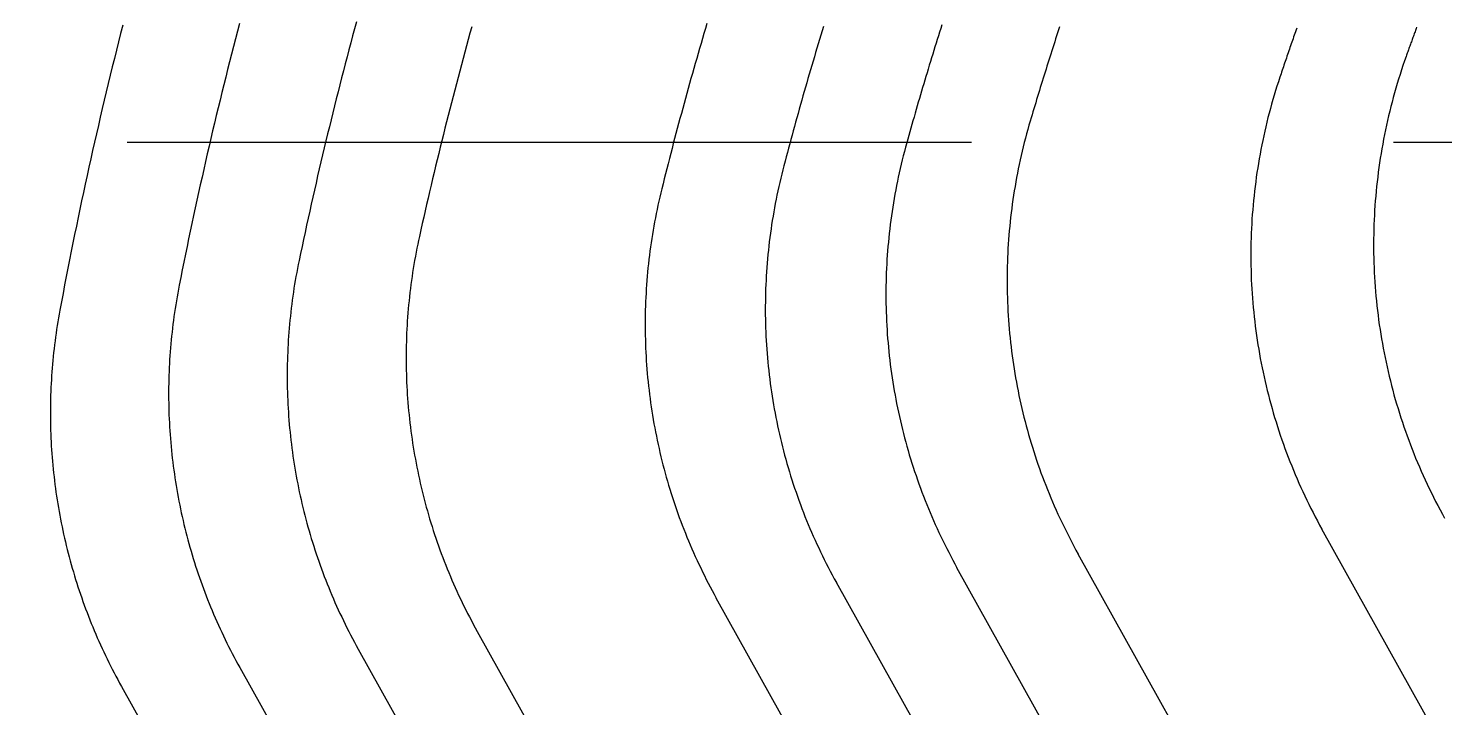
# Model space of a CAD drawing. Header units: inches. Extents: x 2439273 to 2445077, y 7048639 to 7057917.
# Drawn here: x 2442211.2 to 2442261.6, y 7051520.9 to 7051545 of the extents above; entities that cross this region are included whole.
import ezdxf

# ---------------------------------------------------------------- set-up
doc = ezdxf.new("R2010")
doc.units = ezdxf.units.IN
doc.header["$LTSCALE"] = 300
doc.header["$MEASUREMENT"] = 0
for name, pattern in [('DASHEDX2', [0.165, 0.125, -0.04]), ('HIDDEN', [0.375, 0.25, -0.125]), ('PHANTOM', [4.25, 3.5, -0.15, 0.15, -0.15, 0.15, -0.15])]:
    doc.linetypes.add(name, pattern=pattern)
for name, color, linetype in [('BOUNDARY', 24, 'PHANTOM'), ('GRID', 254, 'HIDDEN'), ('new', 3, 'Continuous'), ('PC', 43, 'DASHEDX2')]:
    doc.layers.add(name, color=color, linetype=linetype)

msp = doc.modelspace()

# ---------------------------------------------------------------- linework, layer by layer
at = {"layer": 'BOUNDARY', "color": 7, "linetype": 'Continuous', "flags": 128}
msp.add_lwpolyline([(2442104.787, 7051307.16), (2442104.787, 7051307.16, -0.164597), (2442284.061, 7051796.067), (2442284.061, 7051796.067)], format="xyb", dxfattribs=at)
at = {"layer": 'GRID', "linetype": 'HIDDEN', "ltscale": 0.4}
msp.add_line((2439424.763, 7051540.97), (2444925.444, 7051540.97), dxfattribs=at)
at = {"layer": 'new', "color": 3, "linetype": 'PHANTOM', "flags": 128}
msp.add_lwpolyline([(2442104.787, 7051307.16), (2442104.787, 7051307.16, -0.164597), (2442284.061, 7051796.067), (2442284.061, 7051796.067)], format="xyb", dxfattribs=at)
at = {"layer": 'PC', "color": 24, "linetype": 'Continuous', "flags": 128}
for points in [[(2442218.75, 7051545.194), (2442218.678, 7051544.922), (2442218.607, 7051544.65), (2442218.537, 7051544.378), (2442218.467, 7051544.106), (2442218.398, 7051543.833), (2442218.329, 7051543.561), (2442218.261, 7051543.288), (2442218.193, 7051543.015), (2442218.126, 7051542.742), (2442218.059, 7051542.469), (2442217.993, 7051542.196), (2442217.927, 7051541.923), (2442217.862, 7051541.649), (2442217.797, 7051541.376), (2442217.733, 7051541.102), (2442217.669, 7051540.828), (2442217.606, 7051540.554), (2442217.543, 7051540.28), (2442217.481, 7051540.006), (2442217.419, 7051539.732), (2442217.358, 7051539.458), (2442217.297, 7051539.183), (2442217.237, 7051538.909), (2442217.177, 7051538.634), (2442217.118, 7051538.359), (2442217.059, 7051538.084), (2442217.001, 7051537.809), (2442216.944, 7051537.534), (2442216.887, 7051537.259), (2442216.83, 7051536.983), (2442216.774, 7051536.708), (2442216.718, 7051536.432), (2442216.663, 7051536.157), (2442216.608, 7051535.881)], [(2442222.905, 7051545.25), (2442222.838, 7051545.002), (2442222.771, 7051544.754), (2442222.705, 7051544.505), (2442222.639, 7051544.257), (2442222.574, 7051544.009), (2442222.509, 7051543.76), (2442222.444, 7051543.511), (2442222.38, 7051543.263), (2442222.317, 7051543.014), (2442222.254, 7051542.765), (2442222.191, 7051542.516), (2442222.129, 7051542.266), (2442222.067, 7051542.017), (2442222.005, 7051541.768), (2442221.944, 7051541.518), (2442221.884, 7051541.269), (2442221.824, 7051541.019), (2442221.764, 7051540.769), (2442221.705, 7051540.519), (2442221.646, 7051540.269), (2442221.587, 7051540.019), (2442221.529, 7051539.769), (2442221.472, 7051539.518), (2442221.415, 7051539.268), (2442221.358, 7051539.017), (2442221.302, 7051538.767), (2442221.246, 7051538.516), (2442221.191, 7051538.265), (2442221.136, 7051538.014), (2442221.081, 7051537.763), (2442221.027, 7051537.512), (2442220.974, 7051537.261), (2442220.921, 7051537.009), (2442220.868, 7051536.758)], [(2442235.362, 7051545.191), (2442235.309, 7051545.014), (2442235.257, 7051544.837), (2442235.205, 7051544.66), (2442235.154, 7051544.482), (2442235.102, 7051544.305), (2442235.051, 7051544.128), (2442235, 7051543.95), (2442234.949, 7051543.773), (2442234.899, 7051543.595), (2442234.848, 7051543.417), (2442234.798, 7051543.239), (2442234.749, 7051543.062), (2442234.699, 7051542.884), (2442234.65, 7051542.706), (2442234.601, 7051542.528), (2442234.552, 7051542.349), (2442234.503, 7051542.171), (2442234.455, 7051541.993), (2442234.407, 7051541.815), (2442234.359, 7051541.636), (2442234.312, 7051541.458), (2442234.264, 7051541.279), (2442234.217, 7051541.101), (2442234.17, 7051540.922), (2442234.124, 7051540.743), (2442234.077, 7051540.565), (2442234.031, 7051540.386), (2442233.985, 7051540.207), (2442233.94, 7051540.028), (2442233.894, 7051539.849), (2442233.849, 7051539.67), (2442233.804, 7051539.491), (2442233.759, 7051539.312)], [(2442214.601, 7051545.131), (2442214.525, 7051544.835), (2442214.451, 7051544.539), (2442214.377, 7051544.243), (2442214.303, 7051543.946), (2442214.23, 7051543.65), (2442214.157, 7051543.353), (2442214.086, 7051543.056), (2442214.014, 7051542.759), (2442213.944, 7051542.462), (2442213.873, 7051542.165), (2442213.804, 7051541.867), (2442213.735, 7051541.57), (2442213.667, 7051541.272), (2442213.599, 7051540.974), (2442213.532, 7051540.676), (2442213.465, 7051540.378), (2442213.399, 7051540.08), (2442213.333, 7051539.782), (2442213.269, 7051539.483), (2442213.204, 7051539.185), (2442213.141, 7051538.886), (2442213.077, 7051538.587), (2442213.015, 7051538.288), (2442212.953, 7051537.989), (2442212.892, 7051537.69), (2442212.831, 7051537.391), (2442212.771, 7051537.091), (2442212.711, 7051536.792), (2442212.652, 7051536.492), (2442212.594, 7051536.192), (2442212.536, 7051535.892), (2442212.478, 7051535.592), (2442212.422, 7051535.292), (2442212.366, 7051534.992)], [(2442227.004, 7051545.073), (2442226.942, 7051544.849), (2442226.88, 7051544.624), (2442226.819, 7051544.4), (2442226.758, 7051544.175), (2442226.697, 7051543.951), (2442226.637, 7051543.726), (2442226.577, 7051543.501), (2442226.517, 7051543.276), (2442226.458, 7051543.051), (2442226.399, 7051542.826), (2442226.341, 7051542.601), (2442226.282, 7051542.375), (2442226.225, 7051542.15), (2442226.167, 7051541.924), (2442226.11, 7051541.699), (2442226.053, 7051541.473), (2442225.997, 7051541.247), (2442225.941, 7051541.021), (2442225.885, 7051540.795), (2442225.83, 7051540.569), (2442225.775, 7051540.343), (2442225.721, 7051540.117), (2442225.667, 7051539.89), (2442225.613, 7051539.664), (2442225.559, 7051539.438), (2442225.506, 7051539.211), (2442225.454, 7051538.984), (2442225.401, 7051538.757), (2442225.349, 7051538.531), (2442225.298, 7051538.304), (2442225.247, 7051538.077), (2442225.196, 7051537.85), (2442225.145, 7051537.622)], [(2442239.507, 7051545.084), (2442239.46, 7051544.93), (2442239.413, 7051544.776), (2442239.367, 7051544.622), (2442239.32, 7051544.468), (2442239.274, 7051544.314), (2442239.228, 7051544.16), (2442239.183, 7051544.006), (2442239.137, 7051543.852), (2442239.092, 7051543.698), (2442239.046, 7051543.544), (2442239.001, 7051543.389), (2442238.956, 7051543.235), (2442238.912, 7051543.08), (2442238.867, 7051542.926), (2442238.823, 7051542.771), (2442238.779, 7051542.617), (2442238.735, 7051542.462), (2442238.691, 7051542.307), (2442238.648, 7051542.152), (2442238.605, 7051541.998), (2442238.561, 7051541.843), (2442238.518, 7051541.688), (2442238.476, 7051541.533), (2442238.433, 7051541.378), (2442238.391, 7051541.223), (2442238.348, 7051541.067), (2442238.306, 7051540.912), (2442238.265, 7051540.757), (2442238.223, 7051540.602), (2442238.182, 7051540.446), (2442238.14, 7051540.291), (2442238.099, 7051540.136)], [(2442243.715, 7051545.145), (2442243.674, 7051545.014), (2442243.633, 7051544.884), (2442243.592, 7051544.753), (2442243.551, 7051544.622), (2442243.51, 7051544.492), (2442243.469, 7051544.361), (2442243.429, 7051544.23), (2442243.389, 7051544.099), (2442243.349, 7051543.968), (2442243.309, 7051543.837), (2442243.269, 7051543.706), (2442243.229, 7051543.575), (2442243.189, 7051543.444), (2442243.15, 7051543.313), (2442243.111, 7051543.182), (2442243.071, 7051543.05), (2442243.032, 7051542.919), (2442242.993, 7051542.788), (2442242.955, 7051542.656), (2442242.916, 7051542.525), (2442242.878, 7051542.393), (2442242.839, 7051542.262), (2442242.801, 7051542.13), (2442242.763, 7051541.999), (2442242.725, 7051541.867), (2442242.687, 7051541.736), (2442242.65, 7051541.604), (2442242.612, 7051541.472), (2442242.575, 7051541.34), (2442242.538, 7051541.209), (2442242.501, 7051541.077), (2442242.464, 7051540.945)], [(2442247.899, 7051545.08), (2442247.864, 7051544.972), (2442247.829, 7051544.865), (2442247.794, 7051544.757), (2442247.759, 7051544.649), (2442247.724, 7051544.541), (2442247.69, 7051544.433), (2442247.655, 7051544.325), (2442247.621, 7051544.217), (2442247.586, 7051544.109), (2442247.552, 7051544.001), (2442247.518, 7051543.893), (2442247.484, 7051543.785), (2442247.45, 7051543.677), (2442247.416, 7051543.569), (2442247.382, 7051543.461), (2442247.348, 7051543.352), (2442247.315, 7051543.244), (2442247.281, 7051543.136), (2442247.248, 7051543.028), (2442247.214, 7051542.919), (2442247.181, 7051542.811), (2442247.148, 7051542.702), (2442247.115, 7051542.594), (2442247.082, 7051542.486), (2442247.049, 7051542.377), (2442247.017, 7051542.269), (2442246.984, 7051542.16), (2442246.952, 7051542.051), (2442246.919, 7051541.943), (2442246.887, 7051541.834), (2442246.855, 7051541.725)], [(2442256.326, 7051545.025), (2442256.304, 7051544.963), (2442256.283, 7051544.901), (2442256.261, 7051544.838), (2442256.239, 7051544.776), (2442256.217, 7051544.714), (2442256.196, 7051544.652), (2442256.174, 7051544.59), (2442256.152, 7051544.527), (2442256.131, 7051544.465), (2442256.109, 7051544.403), (2442256.088, 7051544.34), (2442256.066, 7051544.278), (2442256.045, 7051544.216), (2442256.023, 7051544.153), (2442256.002, 7051544.091), (2442255.98, 7051544.029), (2442255.959, 7051543.966), (2442255.938, 7051543.904), (2442255.917, 7051543.841), (2442255.895, 7051543.779), (2442255.874, 7051543.717), (2442255.853, 7051543.654), (2442255.832, 7051543.592), (2442255.811, 7051543.529), (2442255.79, 7051543.467), (2442255.769, 7051543.404), (2442255.748, 7051543.342), (2442255.727, 7051543.279)], [(2442260.589, 7051545.06), (2442260.574, 7051545.02), (2442260.56, 7051544.98), (2442260.545, 7051544.94), (2442260.531, 7051544.9), (2442260.516, 7051544.861), (2442260.502, 7051544.821), (2442260.487, 7051544.781), (2442260.473, 7051544.741), (2442260.458, 7051544.701), (2442260.444, 7051544.662), (2442260.43, 7051544.622), (2442260.415, 7051544.582), (2442260.401, 7051544.542), (2442260.386, 7051544.502), (2442260.372, 7051544.462), (2442260.358, 7051544.423), (2442260.343, 7051544.383), (2442260.329, 7051544.343), (2442260.315, 7051544.303), (2442260.3, 7051544.263), (2442260.286, 7051544.223), (2442260.272, 7051544.183), (2442260.258, 7051544.143), (2442260.243, 7051544.104), (2442260.229, 7051544.064), (2442260.215, 7051544.024)], [(2442260.215, 7051544.024), (2442260.159, 7051543.863), (2442260.104, 7051543.703), (2442260.05, 7051543.541), (2442259.998, 7051543.38), (2442259.947, 7051543.217), (2442259.898, 7051543.055), (2442259.85, 7051542.892), (2442259.803, 7051542.728), (2442259.758, 7051542.564), (2442259.714, 7051542.4), (2442259.672, 7051542.236), (2442259.631, 7051542.071), (2442259.591, 7051541.906), (2442259.553, 7051541.74), (2442259.516, 7051541.574), (2442259.481, 7051541.408), (2442259.447, 7051541.241), (2442259.414, 7051541.075), (2442259.383, 7051540.907), (2442259.353, 7051540.74), (2442259.325, 7051540.573), (2442259.298, 7051540.405), (2442259.272, 7051540.237), (2442259.248, 7051540.068), (2442259.226, 7051539.9), (2442259.205, 7051539.731), (2442259.185, 7051539.563), (2442259.166, 7051539.394), (2442259.15, 7051539.225), (2442259.134, 7051539.055), (2442259.12, 7051538.886), (2442259.108, 7051538.716), (2442259.096, 7051538.547), (2442259.087, 7051538.377), (2442259.079, 7051538.207), (2442259.072, 7051538.038), (2442259.066, 7051537.868), (2442259.063, 7051537.698), (2442259.06, 7051537.528), (2442259.059, 7051537.358), (2442259.059, 7051537.188), (2442259.061, 7051537.018), (2442259.065, 7051536.848), (2442259.069, 7051536.678), (2442259.076, 7051536.508), (2442259.083, 7051536.339), (2442259.092, 7051536.169), (2442259.103, 7051535.999), (2442259.115, 7051535.83), (2442259.128, 7051535.66), (2442259.143, 7051535.491), (2442259.159, 7051535.322), (2442259.177, 7051535.153), (2442259.196, 7051534.984), (2442259.217, 7051534.815), (2442259.239, 7051534.647), (2442259.262, 7051534.479), (2442259.287, 7051534.31), (2442259.313, 7051534.142), (2442259.341, 7051533.975), (2442259.37, 7051533.807), (2442259.401, 7051533.64), (2442259.433, 7051533.473), (2442259.466, 7051533.307), (2442259.501, 7051533.14), (2442259.537, 7051532.974), (2442259.575, 7051532.809), (2442259.614, 7051532.643), (2442259.655, 7051532.478), (2442259.697, 7051532.313), (2442259.74, 7051532.149), (2442259.784, 7051531.985), (2442259.83, 7051531.821), (2442259.878, 7051531.658), (2442259.927, 7051531.496), (2442259.977, 7051531.333), (2442260.029, 7051531.171), (2442260.082, 7051531.01), (2442260.136, 7051530.849), (2442260.192, 7051530.688), (2442260.249, 7051530.528), (2442260.307, 7051530.368), (2442260.367, 7051530.209), (2442260.428, 7051530.051), (2442260.49, 7051529.893), (2442260.554, 7051529.735), (2442260.619, 7051529.578), (2442260.686, 7051529.422), (2442260.754, 7051529.266), (2442260.823, 7051529.111), (2442260.893, 7051528.956), (2442260.965, 7051528.802), (2442261.038, 7051528.649), (2442261.112, 7051528.496), (2442261.188, 7051528.344), (2442261.265, 7051528.192), (2442261.343, 7051528.041), (2442261.423, 7051527.891), (2442261.503, 7051527.741), (2442261.585, 7051527.593)], [(2442255.727, 7051543.279), (2442255.675, 7051543.121), (2442255.624, 7051542.963), (2442255.575, 7051542.805), (2442255.527, 7051542.646), (2442255.48, 7051542.486), (2442255.435, 7051542.326), (2442255.391, 7051542.166), (2442255.348, 7051542.006), (2442255.306, 7051541.845), (2442255.266, 7051541.683), (2442255.228, 7051541.522), (2442255.19, 7051541.36), (2442255.154, 7051541.198), (2442255.119, 7051541.035), (2442255.086, 7051540.873), (2442255.054, 7051540.71), (2442255.023, 7051540.546), (2442254.994, 7051540.383), (2442254.966, 7051540.219), (2442254.94, 7051540.055), (2442254.914, 7051539.891), (2442254.89, 7051539.726), (2442254.868, 7051539.562), (2442254.847, 7051539.397), (2442254.827, 7051539.232), (2442254.809, 7051539.067), (2442254.792, 7051538.901), (2442254.776, 7051538.736), (2442254.762, 7051538.571), (2442254.749, 7051538.405), (2442254.737, 7051538.239), (2442254.727, 7051538.073), (2442254.719, 7051537.907), (2442254.711, 7051537.741), (2442254.705, 7051537.575), (2442254.701, 7051537.409), (2442254.697, 7051537.243), (2442254.696, 7051537.077), (2442254.695, 7051536.911), (2442254.696, 7051536.745), (2442254.698, 7051536.579), (2442254.702, 7051536.413), (2442254.707, 7051536.246), (2442254.713, 7051536.08), (2442254.721, 7051535.914), (2442254.73, 7051535.749), (2442254.741, 7051535.583), (2442254.753, 7051535.417), (2442254.766, 7051535.251), (2442254.781, 7051535.086), (2442254.797, 7051534.921), (2442254.815, 7051534.755), (2442254.833, 7051534.59), (2442254.854, 7051534.425), (2442254.875, 7051534.261), (2442254.898, 7051534.096), (2442254.922, 7051533.932), (2442254.948, 7051533.768), (2442254.975, 7051533.604), (2442255.003, 7051533.44), (2442255.033, 7051533.276), (2442255.064, 7051533.113), (2442255.097, 7051532.95), (2442255.13, 7051532.788), (2442255.166, 7051532.625), (2442255.202, 7051532.463), (2442255.24, 7051532.301), (2442255.279, 7051532.14), (2442255.32, 7051531.979), (2442255.361, 7051531.818), (2442255.405, 7051531.658), (2442255.449, 7051531.497), (2442255.495, 7051531.338), (2442255.542, 7051531.178), (2442255.591, 7051531.02), (2442255.641, 7051530.861), (2442255.692, 7051530.703), (2442255.744, 7051530.545), (2442255.798, 7051530.388), (2442255.853, 7051530.231), (2442255.909, 7051530.075), (2442255.967, 7051529.919), (2442256.026, 7051529.764), (2442256.086, 7051529.609), (2442256.148, 7051529.455), (2442256.211, 7051529.301), (2442256.275, 7051529.148), (2442256.34, 7051528.995), (2442256.407, 7051528.843), (2442256.474, 7051528.691), (2442256.544, 7051528.54), (2442256.614, 7051528.389), (2442256.686, 7051528.24), (2442256.758, 7051528.09), (2442256.833, 7051527.941), (2442256.908, 7051527.793), (2442256.985, 7051527.646), (2442257.062, 7051527.499), (2442257.141, 7051527.353), (2442257.222, 7051527.208)], [(2442246.855, 7051541.725), (2442246.81, 7051541.573), (2442246.767, 7051541.42), (2442246.725, 7051541.266), (2442246.684, 7051541.112), (2442246.644, 7051540.958), (2442246.606, 7051540.804), (2442246.568, 7051540.649), (2442246.532, 7051540.494), (2442246.498, 7051540.339), (2442246.464, 7051540.183), (2442246.432, 7051540.027), (2442246.401, 7051539.871), (2442246.371, 7051539.715), (2442246.343, 7051539.558), (2442246.315, 7051539.401), (2442246.289, 7051539.244), (2442246.264, 7051539.087), (2442246.241, 7051538.93), (2442246.219, 7051538.772), (2442246.198, 7051538.614), (2442246.178, 7051538.456), (2442246.159, 7051538.298), (2442246.142, 7051538.14), (2442246.126, 7051537.982), (2442246.111, 7051537.823), (2442246.098, 7051537.665), (2442246.086, 7051537.506), (2442246.075, 7051537.347), (2442246.065, 7051537.188), (2442246.057, 7051537.029), (2442246.049, 7051536.87), (2442246.044, 7051536.711), (2442246.039, 7051536.552), (2442246.036, 7051536.393), (2442246.033, 7051536.234), (2442246.033, 7051536.075), (2442246.033, 7051535.916), (2442246.035, 7051535.756), (2442246.038, 7051535.597), (2442246.042, 7051535.438), (2442246.047, 7051535.279), (2442246.054, 7051535.12), (2442246.062, 7051534.961), (2442246.072, 7051534.802), (2442246.082, 7051534.643), (2442246.094, 7051534.485), (2442246.107, 7051534.326), (2442246.121, 7051534.168), (2442246.137, 7051534.009), (2442246.154, 7051533.851), (2442246.172, 7051533.693), (2442246.191, 7051533.535), (2442246.212, 7051533.377), (2442246.234, 7051533.219), (2442246.257, 7051533.062), (2442246.281, 7051532.905), (2442246.307, 7051532.748), (2442246.334, 7051532.591), (2442246.362, 7051532.434), (2442246.392, 7051532.278), (2442246.422, 7051532.121), (2442246.454, 7051531.965), (2442246.487, 7051531.81), (2442246.522, 7051531.654), (2442246.557, 7051531.499), (2442246.594, 7051531.344), (2442246.632, 7051531.19), (2442246.671, 7051531.036), (2442246.712, 7051530.882), (2442246.754, 7051530.728), (2442246.797, 7051530.575), (2442246.841, 7051530.422), (2442246.886, 7051530.269), (2442246.933, 7051530.117), (2442246.981, 7051529.965), (2442247.03, 7051529.814), (2442247.08, 7051529.663), (2442247.131, 7051529.512), (2442247.184, 7051529.362), (2442247.238, 7051529.212), (2442247.293, 7051529.063), (2442247.349, 7051528.914), (2442247.406, 7051528.766), (2442247.465, 7051528.618), (2442247.525, 7051528.47), (2442247.586, 7051528.323), (2442247.648, 7051528.177), (2442247.711, 7051528.03), (2442247.775, 7051527.885), (2442247.841, 7051527.74), (2442247.908, 7051527.595), (2442247.975, 7051527.451), (2442248.044, 7051527.308), (2442248.115, 7051527.165), (2442248.186, 7051527.023), (2442248.258, 7051526.881), (2442248.332, 7051526.74), (2442248.406, 7051526.599), (2442248.482, 7051526.459), (2442248.559, 7051526.32)], [(2442242.464, 7051540.945), (2442242.422, 7051540.794), (2442242.382, 7051540.644), (2442242.343, 7051540.492), (2442242.305, 7051540.341), (2442242.268, 7051540.189), (2442242.233, 7051540.037), (2442242.198, 7051539.885), (2442242.165, 7051539.732), (2442242.133, 7051539.58), (2442242.103, 7051539.426), (2442242.073, 7051539.273), (2442242.045, 7051539.12), (2442242.017, 7051538.966), (2442241.991, 7051538.812), (2442241.967, 7051538.658), (2442241.943, 7051538.504), (2442241.921, 7051538.349), (2442241.9, 7051538.194), (2442241.88, 7051538.04), (2442241.861, 7051537.885), (2442241.843, 7051537.729), (2442241.827, 7051537.574), (2442241.812, 7051537.419), (2442241.798, 7051537.263), (2442241.786, 7051537.108), (2442241.774, 7051536.952), (2442241.764, 7051536.796), (2442241.755, 7051536.64), (2442241.747, 7051536.484), (2442241.74, 7051536.328), (2442241.735, 7051536.172), (2442241.731, 7051536.016), (2442241.728, 7051535.86), (2442241.726, 7051535.704), (2442241.726, 7051535.548), (2442241.726, 7051535.392), (2442241.728, 7051535.236), (2442241.732, 7051535.08), (2442241.736, 7051534.924), (2442241.742, 7051534.768), (2442241.748, 7051534.612), (2442241.756, 7051534.456), (2442241.766, 7051534.3), (2442241.776, 7051534.144), (2442241.788, 7051533.989), (2442241.801, 7051533.833), (2442241.815, 7051533.678), (2442241.83, 7051533.522), (2442241.847, 7051533.367), (2442241.864, 7051533.212), (2442241.883, 7051533.057), (2442241.903, 7051532.902), (2442241.925, 7051532.747), (2442241.947, 7051532.593), (2442241.971, 7051532.439), (2442241.996, 7051532.285), (2442242.022, 7051532.131), (2442242.05, 7051531.977), (2442242.078, 7051531.824), (2442242.108, 7051531.67), (2442242.139, 7051531.517), (2442242.171, 7051531.365), (2442242.205, 7051531.212), (2442242.239, 7051531.06), (2442242.275, 7051530.908), (2442242.312, 7051530.756), (2442242.35, 7051530.605), (2442242.389, 7051530.454), (2442242.43, 7051530.303), (2442242.471, 7051530.152), (2442242.514, 7051530.002), (2442242.558, 7051529.853), (2442242.603, 7051529.703), (2442242.65, 7051529.554), (2442242.697, 7051529.405), (2442242.746, 7051529.257), (2442242.796, 7051529.109), (2442242.847, 7051528.961), (2442242.899, 7051528.814), (2442242.952, 7051528.667), (2442243.006, 7051528.521), (2442243.062, 7051528.375), (2442243.118, 7051528.23), (2442243.176, 7051528.085), (2442243.235, 7051527.94), (2442243.295, 7051527.796), (2442243.356, 7051527.652), (2442243.419, 7051527.509), (2442243.482, 7051527.367), (2442243.547, 7051527.225), (2442243.612, 7051527.083), (2442243.679, 7051526.942), (2442243.747, 7051526.801), (2442243.816, 7051526.661), (2442243.886, 7051526.522), (2442243.957, 7051526.383), (2442244.029, 7051526.244), (2442244.102, 7051526.106), (2442244.177, 7051525.969), (2442244.252, 7051525.832)], [(2442238.099, 7051540.136), (2442238.061, 7051539.987), (2442238.023, 7051539.839), (2442237.987, 7051539.69), (2442237.952, 7051539.541), (2442237.918, 7051539.391), (2442237.886, 7051539.242), (2442237.854, 7051539.092), (2442237.823, 7051538.942), (2442237.794, 7051538.792), (2442237.766, 7051538.641), (2442237.739, 7051538.49), (2442237.713, 7051538.339), (2442237.688, 7051538.188), (2442237.665, 7051538.037), (2442237.643, 7051537.885), (2442237.621, 7051537.734), (2442237.601, 7051537.582), (2442237.582, 7051537.43), (2442237.565, 7051537.278), (2442237.548, 7051537.126), (2442237.533, 7051536.973), (2442237.518, 7051536.821), (2442237.505, 7051536.668), (2442237.494, 7051536.515), (2442237.483, 7051536.363), (2442237.473, 7051536.21), (2442237.465, 7051536.057), (2442237.458, 7051535.904), (2442237.452, 7051535.751), (2442237.447, 7051535.598), (2442237.443, 7051535.445), (2442237.441, 7051535.292), (2442237.439, 7051535.138), (2442237.439, 7051534.985), (2442237.44, 7051534.832), (2442237.442, 7051534.679), (2442237.446, 7051534.526), (2442237.45, 7051534.373), (2442237.456, 7051534.22), (2442237.463, 7051534.067), (2442237.471, 7051533.914), (2442237.48, 7051533.761), (2442237.49, 7051533.608), (2442237.502, 7051533.455), (2442237.514, 7051533.303), (2442237.528, 7051533.15), (2442237.543, 7051532.998), (2442237.56, 7051532.845), (2442237.577, 7051532.693), (2442237.596, 7051532.541), (2442237.615, 7051532.389), (2442237.636, 7051532.238), (2442237.658, 7051532.086), (2442237.681, 7051531.935), (2442237.706, 7051531.784), (2442237.731, 7051531.633), (2442237.758, 7051531.482), (2442237.786, 7051531.331), (2442237.815, 7051531.181), (2442237.845, 7051531.031), (2442237.876, 7051530.881), (2442237.908, 7051530.731), (2442237.942, 7051530.582), (2442237.977, 7051530.432), (2442238.013, 7051530.283), (2442238.05, 7051530.135), (2442238.088, 7051529.987), (2442238.127, 7051529.838), (2442238.167, 7051529.691), (2442238.209, 7051529.543), (2442238.251, 7051529.396), (2442238.295, 7051529.249), (2442238.34, 7051529.103), (2442238.386, 7051528.957), (2442238.433, 7051528.811), (2442238.482, 7051528.666), (2442238.531, 7051528.521), (2442238.581, 7051528.376), (2442238.633, 7051528.232), (2442238.686, 7051528.088), (2442238.739, 7051527.945), (2442238.794, 7051527.802), (2442238.85, 7051527.659), (2442238.907, 7051527.517), (2442238.965, 7051527.376), (2442239.025, 7051527.234), (2442239.085, 7051527.094), (2442239.146, 7051526.953), (2442239.209, 7051526.813), (2442239.272, 7051526.674), (2442239.337, 7051526.535), (2442239.403, 7051526.397), (2442239.469, 7051526.259), (2442239.537, 7051526.122), (2442239.606, 7051525.985), (2442239.676, 7051525.848), (2442239.747, 7051525.713), (2442239.818, 7051525.578), (2442239.891, 7051525.443), (2442239.965, 7051525.309)], [(2442233.759, 7051539.312), (2442233.724, 7051539.166), (2442233.689, 7051539.019), (2442233.655, 7051538.873), (2442233.623, 7051538.726), (2442233.592, 7051538.579), (2442233.561, 7051538.432), (2442233.532, 7051538.284), (2442233.504, 7051538.136), (2442233.477, 7051537.988), (2442233.452, 7051537.84), (2442233.427, 7051537.692), (2442233.404, 7051537.543), (2442233.381, 7051537.395), (2442233.36, 7051537.246), (2442233.34, 7051537.097), (2442233.321, 7051536.948), (2442233.303, 7051536.799), (2442233.286, 7051536.649), (2442233.27, 7051536.5), (2442233.255, 7051536.35), (2442233.242, 7051536.2), (2442233.23, 7051536.05), (2442233.219, 7051535.9), (2442233.208, 7051535.75), (2442233.2, 7051535.6), (2442233.192, 7051535.45), (2442233.185, 7051535.3), (2442233.179, 7051535.15), (2442233.175, 7051534.999), (2442233.172, 7051534.849), (2442233.17, 7051534.699), (2442233.169, 7051534.548), (2442233.169, 7051534.398), (2442233.17, 7051534.248), (2442233.172, 7051534.097), (2442233.176, 7051533.947), (2442233.18, 7051533.797), (2442233.186, 7051533.647), (2442233.193, 7051533.496), (2442233.201, 7051533.346), (2442233.21, 7051533.196), (2442233.22, 7051533.046), (2442233.232, 7051532.896), (2442233.244, 7051532.746), (2442233.258, 7051532.597), (2442233.273, 7051532.447), (2442233.289, 7051532.297), (2442233.306, 7051532.148), (2442233.324, 7051531.999), (2442233.343, 7051531.85), (2442233.363, 7051531.701), (2442233.385, 7051531.552), (2442233.407, 7051531.403), (2442233.431, 7051531.255), (2442233.456, 7051531.107), (2442233.482, 7051530.958), (2442233.509, 7051530.811), (2442233.537, 7051530.663), (2442233.567, 7051530.515), (2442233.597, 7051530.368), (2442233.628, 7051530.221), (2442233.661, 7051530.074), (2442233.695, 7051529.928), (2442233.73, 7051529.782), (2442233.766, 7051529.636), (2442233.803, 7051529.49), (2442233.841, 7051529.344), (2442233.88, 7051529.199), (2442233.92, 7051529.054), (2442233.962, 7051528.91), (2442234.004, 7051528.766), (2442234.048, 7051528.622), (2442234.092, 7051528.478), (2442234.138, 7051528.335), (2442234.185, 7051528.192), (2442234.233, 7051528.049), (2442234.281, 7051527.907), (2442234.331, 7051527.765), (2442234.382, 7051527.624), (2442234.435, 7051527.483), (2442234.488, 7051527.342), (2442234.542, 7051527.202), (2442234.597, 7051527.062), (2442234.654, 7051526.923), (2442234.711, 7051526.784), (2442234.769, 7051526.645), (2442234.829, 7051526.507), (2442234.889, 7051526.37), (2442234.951, 7051526.233), (2442235.014, 7051526.096), (2442235.077, 7051525.96), (2442235.142, 7051525.824), (2442235.207, 7051525.689), (2442235.274, 7051525.554), (2442235.342, 7051525.419), (2442235.41, 7051525.286), (2442235.48, 7051525.152), (2442235.551, 7051525.02), (2442235.622, 7051524.888), (2442235.695, 7051524.756)], [(2442225.145, 7051537.622), (2442225.114, 7051537.48), (2442225.085, 7051537.338), (2442225.056, 7051537.196), (2442225.028, 7051537.054), (2442225.001, 7051536.911), (2442224.976, 7051536.768), (2442224.951, 7051536.625), (2442224.927, 7051536.482), (2442224.905, 7051536.338), (2442224.883, 7051536.195), (2442224.863, 7051536.051), (2442224.843, 7051535.907), (2442224.825, 7051535.763), (2442224.807, 7051535.619), (2442224.791, 7051535.475), (2442224.776, 7051535.33), (2442224.762, 7051535.186), (2442224.748, 7051535.041), (2442224.736, 7051534.896), (2442224.725, 7051534.752), (2442224.715, 7051534.607), (2442224.706, 7051534.462), (2442224.698, 7051534.317), (2442224.692, 7051534.172), (2442224.686, 7051534.027), (2442224.681, 7051533.882), (2442224.677, 7051533.737), (2442224.675, 7051533.591), (2442224.673, 7051533.446), (2442224.672, 7051533.301), (2442224.673, 7051533.156), (2442224.675, 7051533.011), (2442224.677, 7051532.865), (2442224.681, 7051532.72), (2442224.686, 7051532.575), (2442224.691, 7051532.43), (2442224.698, 7051532.285), (2442224.706, 7051532.14), (2442224.715, 7051531.995), (2442224.725, 7051531.85), (2442224.736, 7051531.706), (2442224.748, 7051531.561), (2442224.761, 7051531.416), (2442224.776, 7051531.272), (2442224.791, 7051531.127), (2442224.807, 7051530.983), (2442224.824, 7051530.839), (2442224.843, 7051530.695), (2442224.862, 7051530.551), (2442224.883, 7051530.407), (2442224.904, 7051530.264), (2442224.927, 7051530.12), (2442224.95, 7051529.977), (2442224.975, 7051529.834), (2442225.001, 7051529.691), (2442225.027, 7051529.548), (2442225.055, 7051529.406), (2442225.084, 7051529.264), (2442225.114, 7051529.122), (2442225.145, 7051528.98), (2442225.176, 7051528.838), (2442225.209, 7051528.697), (2442225.243, 7051528.555), (2442225.278, 7051528.415), (2442225.314, 7051528.274), (2442225.351, 7051528.133), (2442225.389, 7051527.993), (2442225.428, 7051527.853), (2442225.468, 7051527.714), (2442225.509, 7051527.575), (2442225.551, 7051527.436), (2442225.594, 7051527.297), (2442225.639, 7051527.159), (2442225.684, 7051527.021), (2442225.73, 7051526.883), (2442225.777, 7051526.746), (2442225.825, 7051526.609), (2442225.874, 7051526.472), (2442225.924, 7051526.336), (2442225.975, 7051526.2), (2442226.027, 7051526.064), (2442226.08, 7051525.929), (2442226.134, 7051525.794), (2442226.189, 7051525.66), (2442226.245, 7051525.526), (2442226.302, 7051525.392), (2442226.36, 7051525.259), (2442226.419, 7051525.127), (2442226.478, 7051524.994), (2442226.539, 7051524.862), (2442226.601, 7051524.731), (2442226.664, 7051524.6), (2442226.727, 7051524.469), (2442226.792, 7051524.339), (2442226.857, 7051524.21), (2442226.924, 7051524.081), (2442226.991, 7051523.952), (2442227.06, 7051523.824), (2442227.129, 7051523.696), (2442227.199, 7051523.569)], [(2442220.868, 7051536.758), (2442220.839, 7051536.618), (2442220.811, 7051536.478), (2442220.785, 7051536.338), (2442220.759, 7051536.197), (2442220.734, 7051536.057), (2442220.711, 7051535.916), (2442220.688, 7051535.775), (2442220.666, 7051535.634), (2442220.646, 7051535.492), (2442220.626, 7051535.351), (2442220.607, 7051535.209), (2442220.59, 7051535.068), (2442220.573, 7051534.926), (2442220.558, 7051534.784), (2442220.543, 7051534.642), (2442220.529, 7051534.5), (2442220.517, 7051534.357), (2442220.505, 7051534.215), (2442220.495, 7051534.073), (2442220.485, 7051533.93), (2442220.477, 7051533.788), (2442220.469, 7051533.645), (2442220.463, 7051533.502), (2442220.457, 7051533.36), (2442220.453, 7051533.217), (2442220.449, 7051533.074), (2442220.447, 7051532.931), (2442220.446, 7051532.789), (2442220.445, 7051532.646), (2442220.446, 7051532.503), (2442220.448, 7051532.36), (2442220.45, 7051532.217), (2442220.454, 7051532.075), (2442220.459, 7051531.932), (2442220.465, 7051531.789), (2442220.472, 7051531.647), (2442220.479, 7051531.504), (2442220.488, 7051531.362), (2442220.498, 7051531.219), (2442220.509, 7051531.077), (2442220.521, 7051530.934), (2442220.534, 7051530.792), (2442220.548, 7051530.65), (2442220.562, 7051530.508), (2442220.578, 7051530.366), (2442220.595, 7051530.224), (2442220.613, 7051530.083), (2442220.632, 7051529.941), (2442220.652, 7051529.8), (2442220.673, 7051529.658), (2442220.695, 7051529.517), (2442220.718, 7051529.376), (2442220.742, 7051529.236), (2442220.767, 7051529.095), (2442220.793, 7051528.955), (2442220.82, 7051528.814), (2442220.848, 7051528.674), (2442220.877, 7051528.535), (2442220.907, 7051528.395), (2442220.938, 7051528.256), (2442220.97, 7051528.116), (2442221.003, 7051527.977), (2442221.037, 7051527.839), (2442221.072, 7051527.7), (2442221.108, 7051527.562), (2442221.145, 7051527.424), (2442221.183, 7051527.287), (2442221.222, 7051527.149), (2442221.262, 7051527.012), (2442221.303, 7051526.875), (2442221.345, 7051526.739), (2442221.388, 7051526.602), (2442221.431, 7051526.467), (2442221.476, 7051526.331), (2442221.522, 7051526.196), (2442221.569, 7051526.061), (2442221.616, 7051525.926), (2442221.665, 7051525.792), (2442221.714, 7051525.658), (2442221.765, 7051525.524), (2442221.816, 7051525.391), (2442221.869, 7051525.258), (2442221.922, 7051525.126), (2442221.977, 7051524.994), (2442222.032, 7051524.862), (2442222.088, 7051524.731), (2442222.145, 7051524.6), (2442222.203, 7051524.47), (2442222.262, 7051524.34), (2442222.322, 7051524.21), (2442222.383, 7051524.081), (2442222.445, 7051523.952), (2442222.508, 7051523.824), (2442222.571, 7051523.696), (2442222.636, 7051523.568), (2442222.701, 7051523.442), (2442222.767, 7051523.315), (2442222.835, 7051523.189), (2442222.903, 7051523.064), (2442222.972, 7051522.939)], [(2442216.608, 7051535.881), (2442216.582, 7051535.743), (2442216.556, 7051535.605), (2442216.531, 7051535.466), (2442216.508, 7051535.328), (2442216.485, 7051535.189), (2442216.463, 7051535.051), (2442216.442, 7051534.912), (2442216.422, 7051534.772), (2442216.403, 7051534.633), (2442216.385, 7051534.494), (2442216.368, 7051534.354), (2442216.353, 7051534.215), (2442216.338, 7051534.075), (2442216.324, 7051533.935), (2442216.311, 7051533.795), (2442216.299, 7051533.655), (2442216.288, 7051533.515), (2442216.277, 7051533.375), (2442216.268, 7051533.235), (2442216.26, 7051533.094), (2442216.253, 7051532.954), (2442216.247, 7051532.814), (2442216.242, 7051532.673), (2442216.238, 7051532.533), (2442216.235, 7051532.392), (2442216.233, 7051532.252), (2442216.231, 7051532.111), (2442216.231, 7051531.971), (2442216.232, 7051531.83), (2442216.234, 7051531.69), (2442216.237, 7051531.549), (2442216.24, 7051531.409), (2442216.245, 7051531.268), (2442216.251, 7051531.128), (2442216.258, 7051530.988), (2442216.265, 7051530.847), (2442216.274, 7051530.707), (2442216.284, 7051530.567), (2442216.294, 7051530.427), (2442216.306, 7051530.287), (2442216.319, 7051530.147), (2442216.332, 7051530.007), (2442216.347, 7051529.867), (2442216.362, 7051529.727), (2442216.379, 7051529.588), (2442216.397, 7051529.448), (2442216.415, 7051529.309), (2442216.435, 7051529.17), (2442216.455, 7051529.031), (2442216.476, 7051528.892), (2442216.499, 7051528.753), (2442216.522, 7051528.615), (2442216.547, 7051528.476), (2442216.572, 7051528.338), (2442216.598, 7051528.2), (2442216.626, 7051528.062), (2442216.654, 7051527.925), (2442216.683, 7051527.787), (2442216.713, 7051527.65), (2442216.744, 7051527.513), (2442216.777, 7051527.376), (2442216.81, 7051527.24), (2442216.844, 7051527.103), (2442216.879, 7051526.967), (2442216.915, 7051526.831), (2442216.952, 7051526.696), (2442216.989, 7051526.56), (2442217.028, 7051526.425), (2442217.068, 7051526.29), (2442217.109, 7051526.156), (2442217.15, 7051526.022), (2442217.193, 7051525.888), (2442217.236, 7051525.754), (2442217.281, 7051525.621), (2442217.326, 7051525.488), (2442217.373, 7051525.355), (2442217.42, 7051525.223), (2442217.468, 7051525.091), (2442217.517, 7051524.959), (2442217.567, 7051524.828), (2442217.618, 7051524.697), (2442217.67, 7051524.566), (2442217.723, 7051524.436), (2442217.776, 7051524.306), (2442217.831, 7051524.177), (2442217.887, 7051524.048), (2442217.943, 7051523.919), (2442218, 7051523.791), (2442218.059, 7051523.663), (2442218.118, 7051523.535), (2442218.178, 7051523.408), (2442218.239, 7051523.282), (2442218.3, 7051523.155), (2442218.363, 7051523.03), (2442218.427, 7051522.904), (2442218.491, 7051522.779), (2442218.556, 7051522.655), (2442218.623, 7051522.531), (2442218.69, 7051522.408), (2442218.758, 7051522.285)], [(2442212.366, 7051534.992), (2442212.341, 7051534.856), (2442212.317, 7051534.719), (2442212.294, 7051534.583), (2442212.272, 7051534.446), (2442212.251, 7051534.31), (2442212.231, 7051534.173), (2442212.212, 7051534.036), (2442212.194, 7051533.899), (2442212.177, 7051533.761), (2442212.16, 7051533.624), (2442212.145, 7051533.486), (2442212.131, 7051533.349), (2442212.117, 7051533.211), (2442212.105, 7051533.073), (2442212.093, 7051532.935), (2442212.083, 7051532.797), (2442212.073, 7051532.659), (2442212.064, 7051532.521), (2442212.057, 7051532.383), (2442212.05, 7051532.245), (2442212.044, 7051532.107), (2442212.039, 7051531.969), (2442212.035, 7051531.83), (2442212.032, 7051531.692), (2442212.03, 7051531.554), (2442212.029, 7051531.415), (2442212.029, 7051531.277), (2442212.03, 7051531.139), (2442212.032, 7051531), (2442212.035, 7051530.862), (2442212.039, 7051530.724), (2442212.043, 7051530.585), (2442212.049, 7051530.447), (2442212.056, 7051530.309), (2442212.063, 7051530.171), (2442212.072, 7051530.033), (2442212.081, 7051529.895), (2442212.092, 7051529.757), (2442212.103, 7051529.619), (2442212.116, 7051529.481), (2442212.129, 7051529.343), (2442212.143, 7051529.206), (2442212.159, 7051529.068), (2442212.175, 7051528.931), (2442212.192, 7051528.793), (2442212.21, 7051528.656), (2442212.229, 7051528.519), (2442212.249, 7051528.382), (2442212.27, 7051528.246), (2442212.292, 7051528.109), (2442212.315, 7051527.972), (2442212.338, 7051527.836), (2442212.363, 7051527.7), (2442212.389, 7051527.564), (2442212.415, 7051527.428), (2442212.443, 7051527.293), (2442212.471, 7051527.157), (2442212.501, 7051527.022), (2442212.531, 7051526.887), (2442212.562, 7051526.752), (2442212.594, 7051526.618), (2442212.628, 7051526.483), (2442212.662, 7051526.349), (2442212.697, 7051526.216), (2442212.732, 7051526.082), (2442212.769, 7051525.949), (2442212.807, 7051525.815), (2442212.846, 7051525.683), (2442212.885, 7051525.55), (2442212.926, 7051525.418), (2442212.967, 7051525.286), (2442213.01, 7051525.154), (2442213.053, 7051525.023), (2442213.097, 7051524.891), (2442213.142, 7051524.761), (2442213.188, 7051524.63), (2442213.235, 7051524.5), (2442213.283, 7051524.37), (2442213.331, 7051524.241), (2442213.381, 7051524.111), (2442213.431, 7051523.983), (2442213.483, 7051523.854), (2442213.535, 7051523.726), (2442213.588, 7051523.598), (2442213.642, 7051523.471), (2442213.697, 7051523.344), (2442213.753, 7051523.217), (2442213.809, 7051523.091), (2442213.867, 7051522.965), (2442213.925, 7051522.84), (2442213.984, 7051522.715), (2442214.044, 7051522.59), (2442214.105, 7051522.466), (2442214.167, 7051522.342), (2442214.23, 7051522.219), (2442214.293, 7051522.096), (2442214.358, 7051521.973), (2442214.423, 7051521.851), (2442214.489, 7051521.73), (2442214.556, 7051521.609)], [(2442306.621, 7051438.496), (2442257.222, 7051527.208)], [(2442300.397, 7051433.229), (2442248.559, 7051526.32)], [(2442297.255, 7051430.651), (2442244.252, 7051525.832)], [(2442294.096, 7051428.102), (2442239.965, 7051525.309)], [(2442290.922, 7051425.579), (2442235.695, 7051524.756)], [(2442227.199, 7051523.569), (2442284.539, 7051420.598)], [(2442222.972, 7051522.939), (2442281.331, 7051418.137)], [(2442218.758, 7051522.285), (2442278.115, 7051415.691)], [(2442214.556, 7051521.609), (2442274.889, 7051413.261)]]:
    msp.add_lwpolyline(points, dxfattribs=at)

doc.saveas('drawing.dxf')
